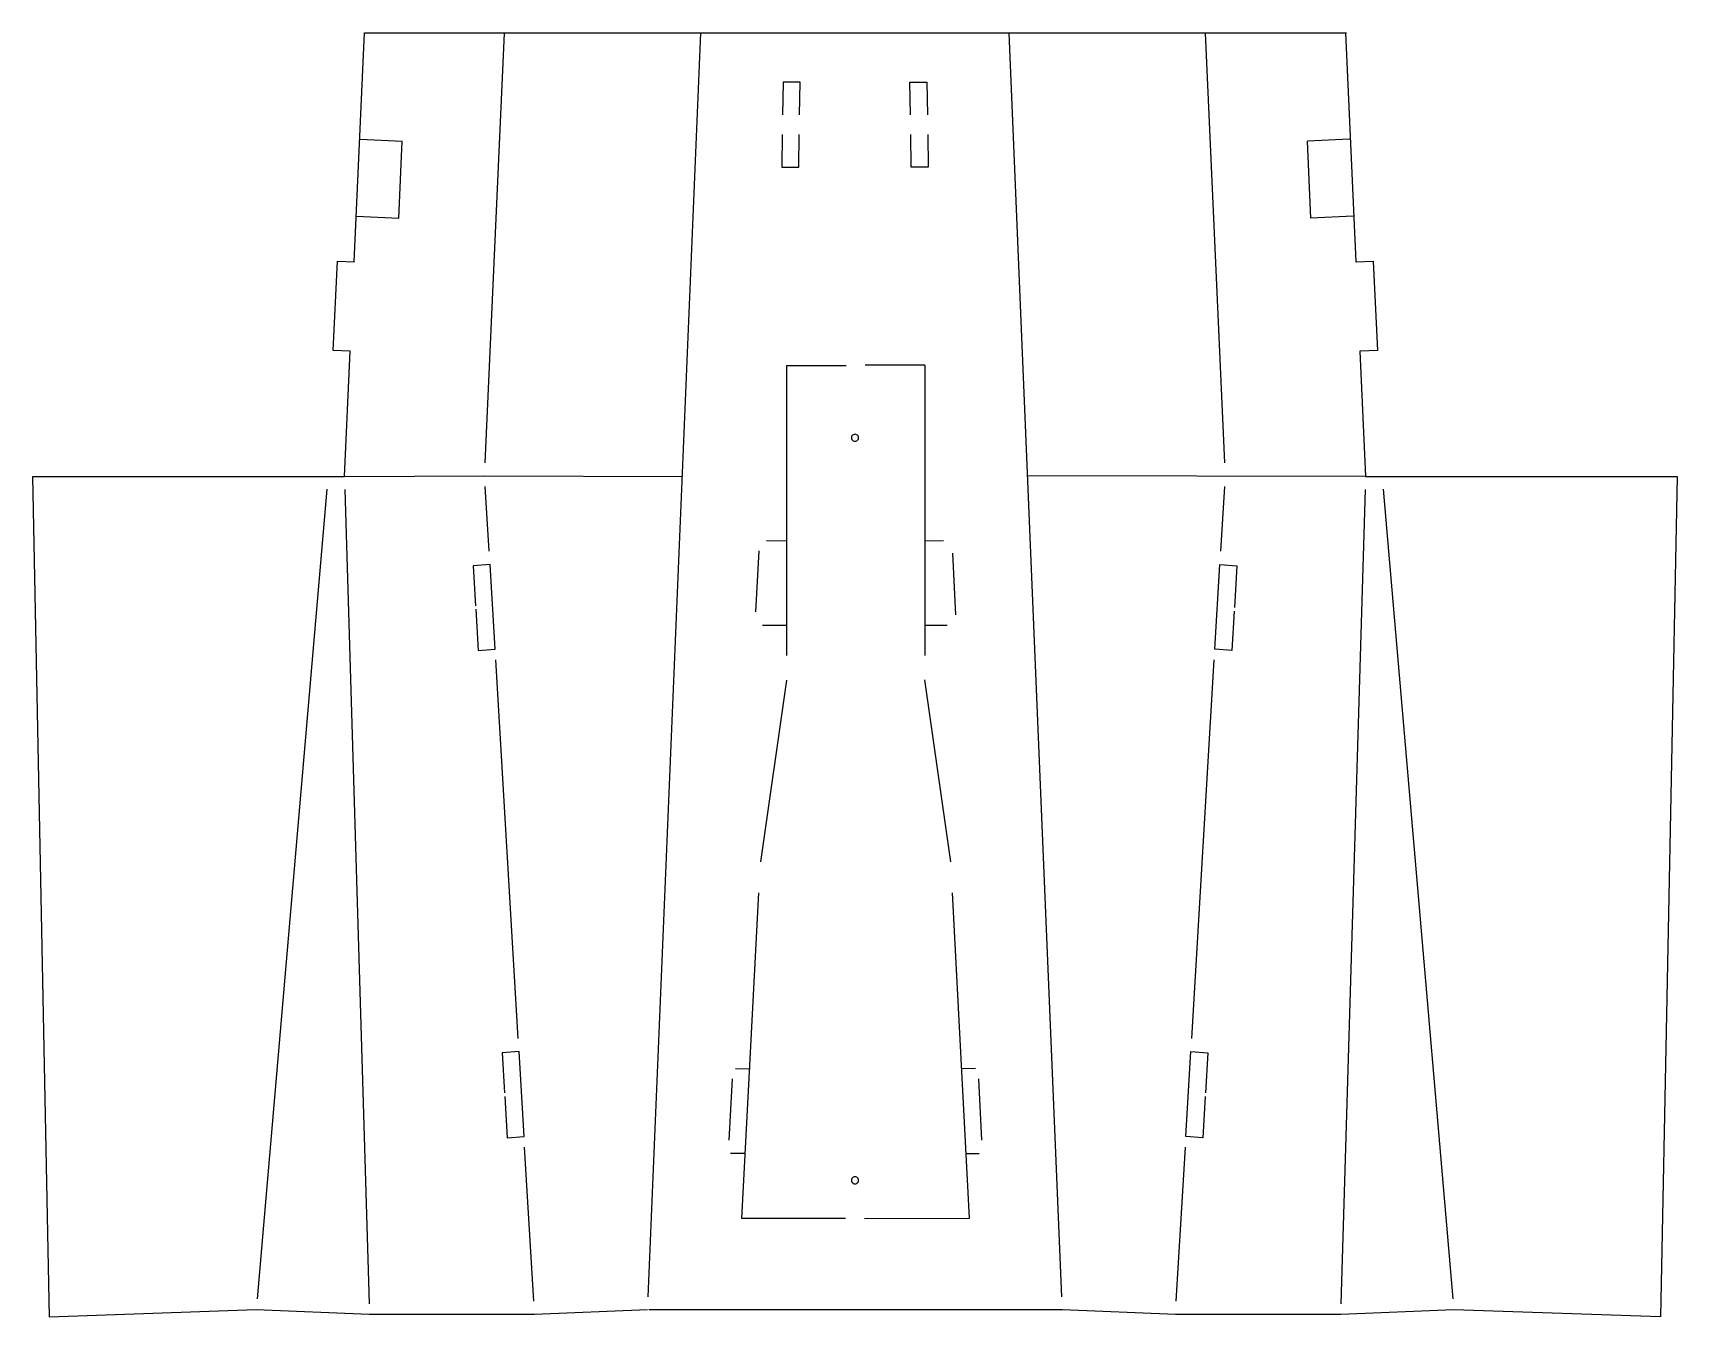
# Model space of a CAD drawing. Extents: x 18 to 486, y 5 to 371.
import ezdxf

# ---------------------------------------------------------------- set-up
doc = ezdxf.new("R2010")
doc.units = 0
doc.layers.add('Layer_1', color=7, linetype='CONTINUOUS')

msp = doc.modelspace()

# ---------------------------------------------------------------- linework, layer by layer
at = {"layer": 'Layer_1', "color": 7}
for p, q in [((109.097, 305.970199), (112.03843, 371.172703)), ((112.03843, 371.172703), (391.6835, 371.172703)), ((391.42509, 371.201729), (394.36511, 306.030904)), ((231.233547, 357.164636), (231.108663, 347.895753)), ((236.068366, 357.183333), (231.233547, 357.164636)), ((235.94313, 347.8954), (236.068366, 357.183333)), ((267.51844, 347.8956), (267.360043, 357.174008)), ((267.360043, 357.174008), (272.194862, 357.173303)), ((272.194862, 357.173303), (272.353259, 347.8956)), ((231.03264, 342.2513), (230.907404, 332.96372)), ((235.742223, 332.982417), (235.867107, 342.2513)), ((267.772785, 332.974456), (267.614741, 342.2511)), ((272.44956, 342.2511), (272.607604, 332.973045)), ((230.907404, 332.96372), (235.742223, 332.982417)), ((272.607604, 332.973045), (267.772785, 332.974456)), ((103.07683, 280.696847), (104.31155, 306.140943)), ((104.31155, 306.140943), (109.1439, 305.969493)), ((109.1439, 305.969493), (109.097, 305.970199)), ((394.36511, 306.030904), (394.50269, 306.036904)), ((394.50269, 306.036904), (399.33469, 306.208707)), ((399.33469, 306.208707), (400.56941, 280.76461)), ((107.90918, 280.525397), (103.07683, 280.696847)), ((106.34147, 244.889198), (107.94908, 280.525044)), ((107.94908, 280.525044), (107.90918, 280.525397)), ((232.21914, 276.4738), (232.21914, 193.86771)), ((232.21946, 276.4738), (249.219468, 276.4738)), ((271.64276, 276.5527), (254.642399, 276.5527)), ((271.64223, 276.5527), (271.64223, 193.867588)), ((395.73741, 280.592808), (395.51305, 280.582578)), ((395.51305, 280.582578), (397.12312, 244.891698)), ((400.56941, 280.76461), (395.73741, 280.592808)), ((250.73204, 255.8904), (250.73204, 255.8904)), ((22.302398, 5.42541), (17.564239, 244.889198)), ((17.564239, 244.889198), (101.60331, 244.889198)), ((101.60331, 244.889198), (106.34147, 244.889198)), ((397.12312, 244.891698), (401.86128, 244.891698)), ((401.86128, 244.891698), (485.9, 244.891698)), ((485.9, 244.891698), (481.16184, 5.45895)), ((147.798324, 219.789005), (142.977263, 219.422469)), ((142.977263, 219.422469), (143.644719, 208.024572)), ((149.213316, 195.626903), (147.798324, 219.789005)), ((354.251005, 195.626736), (355.665996, 219.789191)), ((355.665996, 219.789191), (360.487057, 219.422655)), ((360.487057, 219.422655), (359.790321, 207.524519)), ((143.70328, 207.0248), (144.392255, 195.26072)), ((359.73176, 206.5251), (359.072066, 195.260553)), ((144.392255, 195.26072), (149.213316, 195.626903)), ((359.072066, 195.260553), (354.251005, 195.626736)), ((232.21914, 186.8474), (224.808337, 135.130179)), ((278.99906, 135.13), (271.642232, 186.926243)), ((219.501433, 33.53), (224.344719, 126.254462)), ((284.301693, 33.574097), (279.462288, 126.254462)), ((156.051382, 81.037205), (151.230321, 80.670669)), ((151.230321, 80.670669), (151.898129, 69.272772)), ((157.466726, 56.87475), (156.051382, 81.037205)), ((345.997594, 56.87475), (347.412938, 81.037205)), ((347.412938, 81.037205), (352.233999, 80.670669)), ((352.233999, 80.670669), (351.566191, 69.272772)), ((151.95669, 68.273), (152.645665, 56.508567)), ((351.50763, 68.273), (350.818655, 56.508567)), ((152.645665, 56.508567), (157.466726, 56.87475)), ((350.818655, 56.508567), (345.997594, 56.87475)), ((252.73207, 44.3972), (252.73207, 44.3972)), ((249.02223, 33.53), (219.501433, 33.53)), ((254.44223, 33.53), (284.301693, 33.574097)), ((81.199705, 7.46869), (22.302398, 5.42541)), ((113.39315, 6.17506), (81.199705, 7.54419)), ((81.199705, 7.54419), (81.199705, 7.46869)), ((160.46464, 6.17506), (113.39315, 6.17506)), ((192.65843, 7.4687), (160.46464, 6.17506)), ((310.80581, 7.46909), (193.01191, 7.46909)), ((342.99961, 6.17545), (310.80581, 7.46909)), ((390.0711, 6.17545), (342.99961, 6.17545)), ((422.26454, 7.54458), (390.0711, 6.17545)), ((422.26454, 7.46908), (422.26454, 7.54458)), ((481.16184, 5.45895), (422.26454, 7.46908))]:
    msp.add_line(p, q, dxfattribs=at)
at = {"layer": 'Layer_1', "color": 1}
for p, q in [((146.38922, 248.7542), (151.90796, 371.152335)), ((192.81241, 11.169), (207.79248, 371.172346)), ((310.65197, 11.169), (295.67244, 371.163836)), ((357.0753, 248.7542), (351.55401, 371.100469)), ((101.28677, 241.2093), (81.456073, 10.602)), ((106.45077, 241.1933), (113.30489, 9.16924)), ((147.56178, 223.5818), (146.41172, 242.007383)), ((355.90257, 223.5818), (357.05263, 242.007383)), ((397.01391, 241.1933), (390.15944, 9.16924)), ((402.17766, 241.2093), (422.00836, 10.602)), ((226.49013, 226.6031), (232.219357, 226.554417)), ((271.65557, 226.566535), (276.897884, 226.5909)), ((223.51696, 206.2603), (224.40843, 223.714686)), ((279.46229, 222.9961), (280.35764, 205.469395)), ((232.20453, 202.395262), (225.358163, 202.411319)), ((277.94422, 202.4244), (271.642239, 202.382067)), ((155.78154, 84.7457), (149.39097, 192.62796)), ((347.68313, 84.7457), (354.07335, 192.62796)), ((217.73652, 76.2341), (221.834491, 76.157194)), ((286.03744, 76.2341), (281.983526, 76.157194)), ((215.9322, 55.8632), (216.82367, 73.31759)), ((287.88574, 55.8632), (286.99427, 73.31759)), ((160.23881, 9.9639), (157.62332, 53.83393)), ((220.55961, 51.99958), (216.313523, 52.048074)), ((283.25638, 51.99773), (287.128465, 52.049919)), ((343.22553, 9.9639), (345.84102, 53.83393))]:
    msp.add_line(p, q, dxfattribs=at)
at = {"layer": 'Layer_1', "color": 3}
for p, q in [((110.77814, 340.937), (122.75953, 340.3958)), ((121.76731, 318.4285), (122.75967, 340.396)), ((381.61361, 318.4285), (380.62125, 340.395972)), ((392.60313, 340.937), (380.62139, 340.395839)), ((109.78596, 318.9695), (121.76735, 318.4283)), ((393.59497, 318.9695), (381.61358, 318.428339)), ((106.34157, 244.8893), (146.22204, 245.04805)), ((146.22204, 245.04805), (202.53772, 244.8893)), ((397.12313, 244.8893), (300.92028, 245.04805))]:
    msp.add_line(p, q, dxfattribs=at)
at = {"layer": 'Layer_1', "color": 7}
for points in [[(250.73204, 255.8904), (250.759516, 256.066721), (250.81365, 256.414112), (251.211831, 256.796565), (251.731169, 256.93822), (252.255922, 256.796529), (252.637916, 256.41408), (252.779666, 255.890478), (252.637881, 255.366915), (252.255889, 254.984615), (251.731169, 254.842934), (251.211864, 254.984579), (250.813693, 255.366881), (250.759528, 255.714163), (250.73204, 255.8904)], [(252.73207, 44.3972), (252.704594, 44.220879), (252.65046, 43.873488), (252.252279, 43.491035), (251.732941, 43.34938), (251.208188, 43.491071), (250.826194, 43.87352), (250.684444, 44.397122), (250.826229, 44.920685), (251.208221, 45.302985), (251.732941, 45.444666), (252.252246, 45.303021), (252.650417, 44.920719), (252.704582, 44.573437), (252.73207, 44.3972)]]:
    msp.add_open_spline(points, degree=3, knots=[0, 0, 0, 0, 0.52296, 1.030345, 1.553305, 2.076025, 2.583345, 3.106302, 3.629019, 4.136274, 4.658991, 5.181948, 5.689268, 6.211988, 6.211988, 6.211988, 6.211988], dxfattribs=at)

doc.saveas('drawing.dxf')
